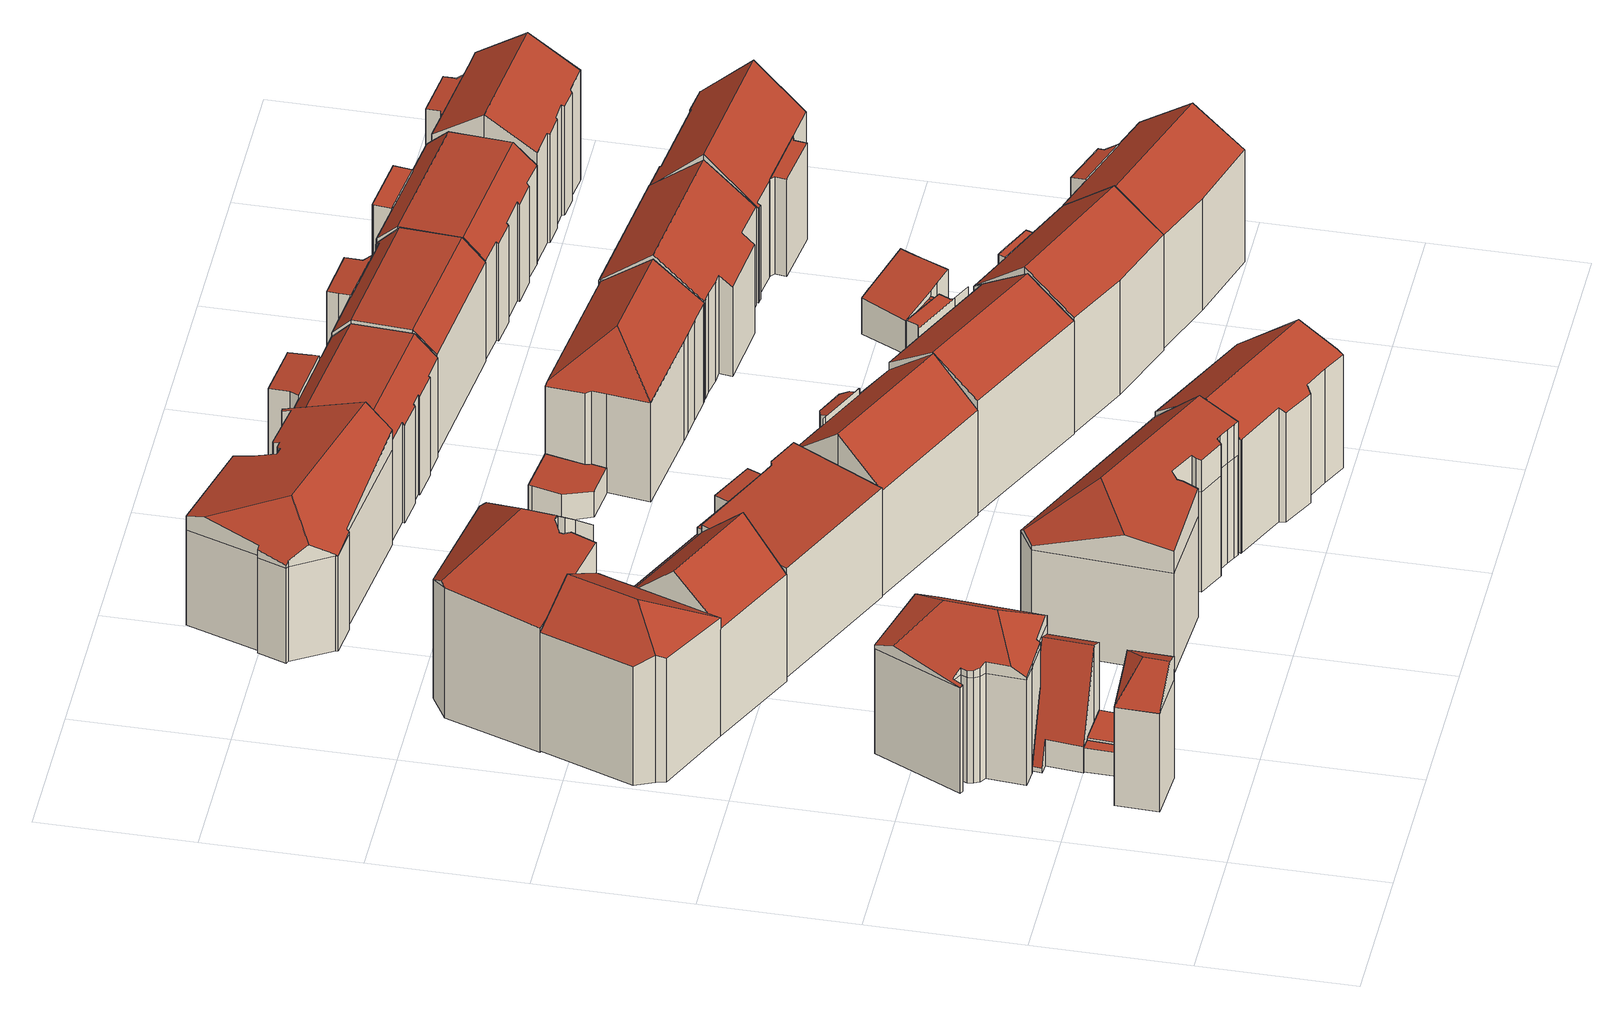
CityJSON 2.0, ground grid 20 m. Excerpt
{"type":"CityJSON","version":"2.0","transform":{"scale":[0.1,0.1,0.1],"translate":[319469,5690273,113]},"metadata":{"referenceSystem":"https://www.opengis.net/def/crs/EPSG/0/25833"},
"CityObjects":{
"building1":{"type":"Building","attributes":{"Gemeindeschluessel":14713000,"Geometrietyp2DReferenz":"3000","function":"31001_9998","roofType":"9999"},"children":["building1-1","building1-2","building1-3"]},
"building1-1":{"type":"BuildingPart","attributes":{"Dachtyp_tdc":"tdcPolyFlatRoof","Dachneigung":0,"QualitaetDacherkennung":0,"Geometrietyp2DReferenz":"3000","roofType":"1000","measuredHeight":3.93},"parents":["building1"],"geometry":[{"type":"MultiSurface","lod":"2","boundaries":[[[0,1,2,3,4,5,6]],[[6,5,7,8]],[[5,4,9,7]],[[4,3,10,9]],[[11,12,2,1]],[[1,0,13,14,11]],[[0,6,8,13]],[[8,7,9,10,15,14,13]],[[15,10,3,2,12]],[[11,14,15,12]]],"semantics":{"surfaces":[{"type":"RoofSurface"},{"type":"WallSurface"},{"type":"GroundSurface"},{"type":"ClosureSurface"}],"values":[0,1,1,1,1,1,1,2,3,3]}}]},
"building1-2":{"type":"BuildingPart","attributes":{"Dachtyp_tdc":"tdcHipAndGableRoof","Dachneigung":44.4,"QualitaetDacherkennung":46,"Geometrietyp2DReferenz":"3000","roofType":"5000","measuredHeight":19.27},"parents":["building1"],"geometry":[{"type":"MultiSurface","lod":"2","boundaries":[[[16,17,18]],[[19,20,15,10,21,22]],[[16,18,23,20,19]],[[24,25,21,10,3]],[[25,26,22,21]],[[26,16,19,22]],[[27,17,16,28]],[[29,30,28,16]],[[31,27,28,30,32]],[[24,31,32,25]],[[25,32,30,29,26]],[[33,27,31,24]],[[26,29,16]],[[18,17,27,33]],[[12,23,18,33,2]],[[12,15,20,23]],[[3,2,33,24]],[[10,15,12,2,3]]],"semantics":{"surfaces":[{"type":"WallSurface"},{"type":"GroundSurface"},{"type":"RoofSurface"},{"type":"ClosureSurface"}],"values":[0,1,0,0,0,0,2,2,2,0,0,0,0,0,0,3,0,3]}}]},
"building1-3":{"type":"BuildingPart","attributes":{"Dachtyp_tdc":"tdcPolyFlatRoof","Dachneigung":0,"QualitaetDacherkennung":0,"Geometrietyp2DReferenz":"3000","roofType":"9999","measuredHeight":3.6},"parents":["building1"],"geometry":[{"type":"MultiSurface","lod":"2","boundaries":[[[12,11,34,23]],[[23,34,35,20]],[[34,11,14,35]],[[20,35,14,15]],[[14,11,12,15]],[[20,15,12,23]]],"semantics":{"surfaces":[{"type":"RoofSurface"},{"type":"WallSurface"},{"type":"GroundSurface"},{"type":"ClosureSurface"}],"values":[0,1,1,2,3,3]}}]},
"building2":{"type":"Building","attributes":{"Dachtyp_tdc":"tdcGableRoof","Gemeindeschluessel":14713000,"Dachneigung":67.61,"QualitaetDacherkennung":13,"Geometrietyp2DReferenz":"3000","function":"31001_9998","roofType":"3100","measuredHeight":15.51},"geometry":[{"type":"MultiSurface","lod":"2","boundaries":[[[36,37,38,39]],[[37,40,41,38]],[[40,42,43,41]],[[42,44,45,43]],[[44,46,47,45]],[[46,48,49,47]],[[48,50,51,49]],[[50,52,53,51]],[[52,54,55,53]],[[54,36,39,55]],[[50,48,46,44]],[[44,42,40,37,36,54,52,50]],[[39,38,41,43,45,47,49,51,53,55]]],"semantics":{"surfaces":[{"type":"WallSurface"},{"type":"RoofSurface"},{"type":"GroundSurface"}],"values":[0,0,0,0,0,0,0,0,0,0,1,1,2]}}]},
"building3":{"type":"Building","attributes":{"Dachtyp_tdc":"tdcFreeFormRoof","Gemeindeschluessel":14713000,"Dachneigung":25.85,"QualitaetDacherkennung":30,"Geometrietyp2DReferenz":"3000","function":"31001_9998","roofType":"5000","measuredHeight":20.63},"geometry":[{"type":"MultiSurface","lod":"2","boundaries":[[[56,57,58,59]],[[60,61,62,63]],[[64,65,66,67,68,69,70,71,72,73,74,75,76,77,78,79]],[[80,56,65,64]],[[56,59,66,65]],[[59,81,67,66]],[[81,82,68,67]],[[82,83,69,68]],[[83,84,70,69]],[[84,85,71,70]],[[85,86,72,71]],[[86,87,73,72]],[[87,88,74,73]],[[88,89,75,74]],[[89,60,76,75]],[[60,63,77,76]],[[63,90,78,77]],[[90,91,79,78]],[[91,80,64,79]],[[58,57,92,93,94,95,96]],[[97,62,61,98]],[[99,100,101,97,98,93,92]],[[102,94,93,98,61,60,103,104,105,106,107,108]],[[83,102,108,84]],[[84,108,107,85]],[[85,107,106,86]],[[86,106,105,87]],[[87,105,104,88]],[[88,104,103,89]],[[89,103,60]],[[82,95,94,102,83]],[[63,62,97,101,90]],[[90,101,100,91]],[[91,100,99,80]],[[80,99,92,57,56]],[[81,96,95,82]],[[59,58,96,81]]],"semantics":{"surfaces":[{"type":"WallSurface"},{"type":"GroundSurface"},{"type":"RoofSurface"}],"values":[0,0,1,0,0,0,0,0,0,0,0,0,0,0,0,0,0,0,0,2,2,2,2,0,0,0,0,0,0,0,0,0,0,0,0,0,0]}}]},
"building4":{"type":"Building","attributes":{"Gemeindeschluessel":14713000,"Geometrietyp2DReferenz":"3000","function":"31001_9998","roofType":"9999"},"children":["building4-1","building4-2","building4-3"]},
"building4-1":{"type":"BuildingPart","attributes":{"Dachtyp_tdc":"tdcGableRoof","Dachneigung":44.58,"QualitaetDacherkennung":68,"Geometrietyp2DReferenz":"3000","roofType":"3100","measuredHeight":22.41},"parents":["building4"],"geometry":[{"type":"MultiSurface","lod":"2","boundaries":[[[109,110,111,112,113]],[[110,114,115,111]],[[110,109,116]],[[109,117,118,119,116]],[[114,110,116,119,120]],[[121,122,112,111,115]],[[109,113,123,122,121,117]],[[113,112,122,123]],[[121,115,114,117]],[[119,118,120]],[[120,118,117,114]]],"semantics":{"surfaces":[{"type":"WallSurface"},{"type":"RoofSurface"},{"type":"GroundSurface"},{"type":"ClosureSurface"}],"values":[0,0,0,1,1,2,0,3,3,0,3]}}]},
"building4-2":{"type":"BuildingPart","attributes":{"Dachtyp_tdc":"tdcPolyFlatRoof","Dachneigung":0,"QualitaetDacherkennung":21,"Geometrietyp2DReferenz":"3000","roofType":"1000","measuredHeight":16.01},"parents":["building4"],"geometry":[{"type":"MultiSurface","lod":"2","boundaries":[[[123,124,125,122]],[[124,126,127,125]],[[126,128,129,127]],[[128,113,112,129]],[[113,128,126,124,123]],[[122,125,127,129,112]],[[122,112,113,123]]],"semantics":{"surfaces":[{"type":"WallSurface"},{"type":"RoofSurface"},{"type":"GroundSurface"},{"type":"ClosureSurface"}],"values":[0,0,0,0,1,2,3]}}]},
"building4-3":{"type":"BuildingPart","attributes":{"Dachtyp_tdc":"tdcFreeFormRoof","Dachneigung":33.2,"QualitaetDacherkennung":33,"Geometrietyp2DReferenz":"3000","roofType":"5000","measuredHeight":22.38},"parents":["building4"],"geometry":[{"type":"MultiSurface","lod":"2","boundaries":[[[130,131,132,133]],[[131,134,135,132]],[[134,136,137,135]],[[136,138,139,137]],[[138,140,117,121,139]],[[141,142,143,115,114]],[[142,144,145,143]],[[144,146,147,145]],[[146,148,149,147]],[[148,130,133,149]],[[144,142,141,150]],[[141,120,118,140,138,136,134,131,130,150]],[[130,148,146,144,150]],[[133,132,135,137,139,121,115,143,145,147,149]],[[141,114,120]],[[118,117,140]],[[114,115,121,117]],[[114,117,118,120]]],"semantics":{"surfaces":[{"type":"WallSurface"},{"type":"RoofSurface"},{"type":"GroundSurface"},{"type":"ClosureSurface"}],"values":[0,0,0,0,0,0,0,0,0,0,1,1,1,2,0,0,3,3]}}]},
"building5":{"type":"Building","attributes":{"Dachtyp_tdc":"tdcFreeFormRoof","Gemeindeschluessel":14713000,"Dachneigung":17.07,"QualitaetDacherkennung":24,"Geometrietyp2DReferenz":"3000","function":"31001_9998","roofType":"5000","measuredHeight":23.44},"geometry":[{"type":"MultiSurface","lod":"2","boundaries":[[[151,152,153,154]],[[152,155,156,153]],[[155,157,158,156]],[[157,159,160,158]],[[159,161,162,160]],[[161,163,164,162]],[[163,165,166,164]],[[165,167,168,166]],[[167,169,170,168]],[[169,171,172,170]],[[171,173,174,172]],[[173,175,176,174]],[[175,177,178,176]],[[177,179,180,178]],[[179,181,182,180]],[[181,183,184,182]],[[183,185,186,184]],[[185,151,154,186]],[[187,188,151,185,189]],[[179,177,175,173,171,169,190,187,189,183,181]],[[163,161,159,157,155,152,188,187,190,167,165]],[[152,151,188]],[[169,167,190]],[[185,183,189]],[[154,153,156,158,160,162,164,166,168,170,172,174,176,178,180,182,184,186]]],"semantics":{"surfaces":[{"type":"WallSurface"},{"type":"RoofSurface"},{"type":"GroundSurface"}],"values":[0,0,0,0,0,0,0,0,0,0,0,0,0,0,0,0,0,0,1,1,1,0,0,0,2]}}]},
"building6":{"type":"Building","attributes":{"Gemeindeschluessel":14713000,"Geometrietyp2DReferenz":"3000","function":"31001_9998","roofType":"9999"},"children":["building6-1","building6-2","building6-3"]},
"building6-1":{"type":"BuildingPart","attributes":{"Dachtyp_tdc":"tdcPolyFlatRoof","Dachneigung":2.99,"QualitaetDacherkennung":54,"Geometrietyp2DReferenz":"3000","roofType":"2100","measuredHeight":17.14},"parents":["building6"],"geometry":[{"type":"MultiSurface","lod":"2","boundaries":[[[191,192,193,194,195]],[[192,196,197,193]],[[196,198,199,197]],[[198,200,201,199]],[[200,202,203,201]],[[202,204,205,206,203]],[[204,202,200,198,196,192,191]],[[194,193,197,199,201,203,206]],[[195,205,204,191]],[[195,194,206,205]]],"semantics":{"surfaces":[{"type":"WallSurface"},{"type":"RoofSurface"},{"type":"GroundSurface"},{"type":"ClosureSurface"}],"values":[0,0,0,0,0,0,1,2,0,3]}}]},
"building6-2":{"type":"BuildingPart","attributes":{"Dachtyp_tdc":"tdcPolyFlatRoof","Dachneigung":4.43,"QualitaetDacherkennung":65,"Geometrietyp2DReferenz":"3000","roofType":"2100","measuredHeight":16.35},"parents":["building6"],"geometry":[{"type":"MultiSurface","lod":"2","boundaries":[[[207,208,209,210]],[[211,212,213,214]],[[212,207,210,213]],[[212,211,208,207]],[[210,209,214,213]],[[214,209,208,211]]],"semantics":{"surfaces":[{"type":"WallSurface"},{"type":"RoofSurface"},{"type":"GroundSurface"},{"type":"ClosureSurface"}],"values":[0,0,0,1,2,3]}}]},
"building6-3":{"type":"BuildingPart","attributes":{"Dachtyp_tdc":"tdcPolyFlatRoof","Dachneigung":0,"QualitaetDacherkennung":35,"Geometrietyp2DReferenz":"3000","roofType":"1000","measuredHeight":16.37},"parents":["building6"],"geometry":[{"type":"MultiSurface","lod":"2","boundaries":[[[215,195,194,209,208]],[[205,216,217,206]],[[216,218,211,214,217]],[[218,216,205,195,215]],[[209,194,206,217,214]],[[206,194,195,205]],[[208,211,218,215]],[[208,209,214,211]]],"semantics":{"surfaces":[{"type":"WallSurface"},{"type":"RoofSurface"},{"type":"GroundSurface"},{"type":"ClosureSurface"}],"values":[0,0,0,1,2,3,0,3]}}]},
"building7":{"type":"Building","attributes":{"Dachtyp_tdc":"tdcFreeFormRoof","Gemeindeschluessel":14713000,"Dachneigung":44.1,"QualitaetDacherkennung":29,"Geometrietyp2DReferenz":"3000","function":"31001_9998","roofType":"5000","measuredHeight":21.35},"geometry":[{"type":"MultiSurface","lod":"2","boundaries":[[[219,220,221,222]],[[223,224,220,219]],[[222,221,225,226]],[[226,225,227,228]],[[228,227,229,230]],[[230,229,231,232]],[[232,231,233,234]],[[234,233,235,236]],[[236,235,237,238]],[[238,237,239,240]],[[241,242,243,244]],[[240,239,242,241]],[[244,243,245,246]],[[246,245,247,248]],[[249,250,251,252]],[[253,254,255,256,257,258,259,260,261,262,263,264,265,266,267,268,269,270]],[[241,244,267,266]],[[244,246,268,267]],[[246,248,269,268]],[[248,271,270,269]],[[271,249,253,270]],[[251,250,272,273]],[[247,245,243,242,239,237,235,233,231,229,227,225,221,220,224,273,272,274]],[[223,252,251,273,224]],[[248,247,274,271]],[[271,274,272,250,249]],[[249,252,254,253]],[[252,223,255,254]],[[223,219,256,255]],[[219,222,257,256]],[[222,226,258,257]],[[226,228,259,258]],[[228,230,260,259]],[[230,232,261,260]],[[232,234,262,261]],[[234,236,263,262]],[[236,238,264,263]],[[238,240,265,264]],[[240,241,266,265]]],"semantics":{"surfaces":[{"type":"WallSurface"},{"type":"GroundSurface"},{"type":"RoofSurface"}],"values":[0,0,0,0,0,0,0,0,0,0,0,0,0,0,0,1,0,0,0,0,0,2,2,2,0,0,0,0,0,0,0,0,0,0,0,0,0,0,0]}}]},
"building8":{"type":"Building","attributes":{"Dachtyp_tdc":"tdcFreeFormRoof","Gemeindeschluessel":14713000,"Dachneigung":20.04,"QualitaetDacherkennung":15,"Geometrietyp2DReferenz":"3000","function":"31001_9998","roofType":"5000","measuredHeight":20.74},"geometry":[{"type":"MultiSurface","lod":"2","boundaries":[[[275,276,277,278]],[[276,279,280,277]],[[279,281,282,280]],[[281,283,284,282]],[[283,285,286,284]],[[285,287,288,286]],[[287,289,290,288]],[[289,291,292,290]],[[291,293,294,292]],[[293,295,296,294]],[[295,297,298,296]],[[297,299,300,298]],[[299,301,302,300]],[[301,303,304,302]],[[303,305,306,304]],[[305,307,308,306]],[[307,309,310,308]],[[309,311,312,310]],[[311,313,314,312]],[[313,315,316,314]],[[315,317,318,316]],[[317,319,320,318]],[[319,275,278,320]],[[321,322,323,324,325,326,327]],[[328,305,329,330,331,332,322,321]],[[333,334,335,336,337,338,339,340,341,342,343,344,323,322,332,345,346]],[[295,346,345,297]],[[293,333,346,295]],[[297,345,332,331,299]],[[317,344,343,319]],[[315,324,323,344,317]],[[319,343,342,275]],[[275,342,341,276]],[[276,341,340,279]],[[279,340,339,281]],[[281,339,338,283]],[[283,338,337,285]],[[285,337,336,287]],[[287,336,335,289]],[[289,335,334,291]],[[291,334,333,293]],[[299,331,330,301]],[[301,330,329,303]],[[305,328,307]],[[307,328,321,327,309]],[[303,329,305]],[[309,327,326,311]],[[311,326,325,313]],[[313,325,324,315]],[[278,277,280,282,284,286,288,290,292,294,296,298,300,302,304,306,308,310,312,314,316,318,320]]],"semantics":{"surfaces":[{"type":"WallSurface"},{"type":"RoofSurface"},{"type":"GroundSurface"}],"values":[0,0,0,0,0,0,0,0,0,0,0,0,0,0,0,0,0,0,0,0,0,0,0,1,1,1,0,0,0,0,0,0,0,0,0,0,0,0,0,0,0,0,0,0,0,0,0,0,0,2]}}]},
"building9":{"type":"Building","attributes":{"Gemeindeschluessel":14713000,"Geometrietyp2DReferenz":"3000","function":"31001_9998","roofType":"9999"},"children":["building9-1","building9-2"]},
"building9-1":{"type":"BuildingPart","attributes":{"Dachtyp_tdc":"tdcPolyFlatRoof","Dachneigung":22.73,"QualitaetDacherkennung":69,"Geometrietyp2DReferenz":"3000","roofType":"2100","measuredHeight":16.82},"parents":["building9"],"geometry":[{"type":"MultiSurface","lod":"2","boundaries":[[[347,348,349,350,351]],[[348,352,353,349]],[[352,354,355,353]],[[354,356,357,355]],[[356,358,359,357]],[[358,360,361,359]],[[360,362,363,361]],[[362,364,365,366,363]],[[364,362,360,358,356,354,352,348,347]],[[349,353,355,357,359,361,363,366,350]],[[351,365,364,347]],[[351,350,366,365]]],"semantics":{"surfaces":[{"type":"WallSurface"},{"type":"RoofSurface"},{"type":"GroundSurface"},{"type":"ClosureSurface"}],"values":[0,0,0,0,0,0,0,0,1,2,0,3]}}]},
"building9-2":{"type":"BuildingPart","attributes":{"Dachtyp_tdc":"tdcFreeFormRoof","Dachneigung":40.1,"QualitaetDacherkennung":52,"Geometrietyp2DReferenz":"3000","roofType":"5000","measuredHeight":21.42},"parents":["building9"],"geometry":[{"type":"MultiSurface","lod":"2","boundaries":[[[367,368,369,370]],[[368,351,350,369]],[[365,371,363,366]],[[371,372,373,363]],[[372,374,375,373]],[[374,376,377,375]],[[376,378,379,377]],[[378,367,370,379]],[[374,372,371,365,351,368,367]],[[367,378,376,374]],[[370,369,350,366,363,373,375,377,379]],[[366,350,351,365]]],"semantics":{"surfaces":[{"type":"WallSurface"},{"type":"RoofSurface"},{"type":"GroundSurface"},{"type":"ClosureSurface"}],"values":[0,0,0,0,0,0,0,0,1,1,2,3]}}]},
"building10":{"type":"Building","attributes":{"Dachtyp_tdc":"tdcGableRoof","Gemeindeschluessel":14713000,"Dachneigung":37.3,"QualitaetDacherkennung":71,"Geometrietyp2DReferenz":"3000","function":"31001_9998","roofType":"3100","measuredHeight":21.02},"geometry":[{"type":"MultiSurface","lod":"2","boundaries":[[[380,381,382,383]],[[381,384,385,382]],[[384,386,387,385]],[[386,388,389,387]],[[388,390,391,389]],[[390,392,393,391]],[[392,394,395,393]],[[394,396,397,395]],[[396,398,399,397]],[[398,400,401,399]],[[400,402,403,401]],[[402,404,405,403]],[[404,406,407,405]],[[406,380,383,407]],[[402,400,398,396]],[[396,394,392,390,388,386,384,381,380,406,404,402]],[[383,382,385,387,389,391,393,395,397,399,401,403,405,407]]],"semantics":{"surfaces":[{"type":"WallSurface"},{"type":"RoofSurface"},{"type":"GroundSurface"}],"values":[0,0,0,0,0,0,0,0,0,0,0,0,0,0,1,1,2]}}]},
"building11":{"type":"Building","attributes":{"Dachtyp_tdc":"tdcPolyFlatRoof","Gemeindeschluessel":14713000,"Dachneigung":5.19,"QualitaetDacherkennung":73,"Geometrietyp2DReferenz":"3000","function":"31001_9998","roofType":"2100","measuredHeight":4.51},"geometry":[{"type":"MultiSurface","lod":"2","boundaries":[[[408,409,410,411]],[[409,412,413,410]],[[412,414,415,413]],[[414,416,417,415]],[[416,418,419,417]],[[418,420,421,419]],[[420,422,423,421]],[[422,408,411,423]],[[422,420,418,416,414,412,409,408]],[[411,410,413,415,417,419,421,423]]],"semantics":{"surfaces":[{"type":"WallSurface"},{"type":"RoofSurface"},{"type":"GroundSurface"}],"values":[0,0,0,0,0,0,0,0,1,2]}}]},
"building12":{"type":"Building","attributes":{"Gemeindeschluessel":14713000,"Geometrietyp2DReferenz":"3000","function":"31001_9998","roofType":"9999"},"children":["building12-1","building12-2"]},
"building12-1":{"type":"BuildingPart","attributes":{"Dachtyp_tdc":"tdcGableRoof","Dachneigung":32.67,"QualitaetDacherkennung":55,"Geometrietyp2DReferenz":"3000","roofType":"3100","measuredHeight":21.27},"parents":["building12"],"geometry":[{"type":"MultiSurface","lod":"2","boundaries":[[[424,425,426,427]],[[425,428,429,426]],[[428,430,431,429]],[[430,432,433,431]],[[432,434,435,433]],[[434,436,437,435]],[[436,438,439,437]],[[438,440,441,439]],[[440,442,443,441]],[[442,444,445,443]],[[440,438,436,434]],[[434,432,430,428,425,424,444,442,440]],[[427,426,429,431,433,435,437,439,441,443,445]],[[424,427,445,444]]],"semantics":{"surfaces":[{"type":"WallSurface"},{"type":"RoofSurface"},{"type":"GroundSurface"},{"type":"ClosureSurface"}],"values":[0,0,0,0,0,0,0,0,0,0,1,1,2,3]}}]},
"building12-2":{"type":"BuildingPart","attributes":{"Dachtyp_tdc":"tdcPolyFlatRoof","Dachneigung":0,"QualitaetDacherkennung":55,"Geometrietyp2DReferenz":"3000","roofType":"1000","measuredHeight":18.12},"parents":["building12"],"geometry":[{"type":"MultiSurface","lod":"2","boundaries":[[[446,447,448,449]],[[447,450,451,448]],[[450,452,453,451]],[[452,454,427,453]],[[454,424,427]],[[455,456,457,445,444]],[[456,458,459,457]],[[458,446,449,459]],[[458,456,455,454,452,450,447,446]],[[449,448,451,453,427,445,457,459]],[[444,424,454,455]],[[444,445,427,424]]],"semantics":{"surfaces":[{"type":"WallSurface"},{"type":"RoofSurface"},{"type":"GroundSurface"},{"type":"ClosureSurface"}],"values":[0,0,0,0,0,0,0,0,1,2,0,3]}}]},
"building13":{"type":"Building","attributes":{"Gemeindeschluessel":14713000,"Geometrietyp2DReferenz":"3000","function":"31001_9998","roofType":"9999"},"children":["building13-1","building13-2"]},
"building13-1":{"type":"BuildingPart","attributes":{"Dachtyp_tdc":"tdcPolyFlatRoof","Dachneigung":5.55,"QualitaetDacherkennung":81,"Geometrietyp2DReferenz":"3000","roofType":"2100","measuredHeight":15.47},"parents":["building13"],"geometry":[{"type":"MultiSurface","lod":"2","boundaries":[[[460,461,462,463,464]],[[461,465,466,462]],[[465,467,468,466]],[[467,469,470,471,468]],[[467,465,461,460,472,469]],[[471,473,463,462,466,468]],[[474,470,469,472]],[[474,473,471,470]],[[464,474,472,460]],[[464,463,473,474]]],"semantics":{"surfaces":[{"type":"WallSurface"},{"type":"RoofSurface"},{"type":"GroundSurface"},{"type":"ClosureSurface"}],"values":[0,0,0,0,1,2,0,3,0,3]}}]},
"building13-2":{"type":"BuildingPart","attributes":{"Dachtyp_tdc":"tdcCutGableRoof","Dachneigung":2.68,"QualitaetDacherkennung":74,"Geometrietyp2DReferenz":"3000","roofType":"9999","measuredHeight":17.87},"parents":["building13"],"geometry":[{"type":"MultiSurface","lod":"2","boundaries":[[[475,476,463,477]],[[476,464,463]],[[470,478,479,471]],[[478,480,481,479]],[[480,482,483,481]],[[482,484,485,483]],[[484,486,487,485]],[[486,488,489,487]],[[488,490,491,489]],[[490,492,493,491]],[[492,494,495,493]],[[494,496,497,495]],[[496,498,499,497]],[[498,500,501,499]],[[500,502,503,501]],[[502,504,505,503]],[[504,506,507,505]],[[506,508,509,507]],[[508,510,511,509]],[[510,475,477,511]],[[482,480,478,470,474,464,476,475,510]],[[508,506,504,502,500,498,496,494,492,490,488,486,484]],[[510,508,484,482]],[[477,463,473,471,479,481,483,485,487,489,491,493,495,497,499,501,503,505,507,509,511]],[[474,473,463,464]],[[470,471,473,474]]],"semantics":{"surfaces":[{"type":"WallSurface"},{"type":"RoofSurface"},{"type":"GroundSurface"},{"type":"ClosureSurface"}],"values":[0,0,0,0,0,0,0,0,0,0,0,0,0,0,0,0,0,0,0,0,1,1,1,2,3,3]}}]},
"building14":{"type":"Building","attributes":{"Dachtyp_tdc":"tdcHipAndGableRoof","Gemeindeschluessel":14713000,"Dachneigung":37.89,"QualitaetDacherkennung":63,"Geometrietyp2DReferenz":"3000","function":"31001_9998","roofType":"5000","measuredHeight":19.97},"geometry":[{"type":"MultiSurface","lod":"2","boundaries":[[[512,513,514,515]],[[516,517,518,519,520,521,522]],[[521,523,524,525,526,513,512,522]],[[512,527,516,522]],[[514,528,529,530,531,532,533,534,535,536,537,538,515]],[[513,526,528,514]],[[526,525,529,528]],[[525,524,530,529]],[[524,523,531,530]],[[523,521,532,531]],[[521,520,533,532]],[[520,519,534,533]],[[519,518,535,534]],[[518,517,536,535]],[[517,516,537,536]],[[516,527,538,537]],[[527,512,515,538]]],"semantics":{"surfaces":[{"type":"WallSurface"},{"type":"RoofSurface"},{"type":"GroundSurface"}],"values":[0,1,1,1,2,0,0,0,0,0,0,0,0,0,0,0,0]}}]},
"building15":{"type":"Building","attributes":{"Gemeindeschluessel":14713000,"Geometrietyp2DReferenz":"3000","function":"31001_9998","roofType":"9999"},"children":["building15-1","building15-2"]},
"building15-1":{"type":"BuildingPart","attributes":{"Dachtyp_tdc":"tdcPolyFlatRoof","Dachneigung":0,"QualitaetDacherkennung":46,"Geometrietyp2DReferenz":"3000","roofType":"1000","measuredHeight":15.91},"parents":["building15"],"geometry":[{"type":"MultiSurface","lod":"2","boundaries":[[[539,540,541,542]],[[540,543,544,541]],[[543,545,546,544]],[[545,547,548,546]],[[539,542,549,550]],[[550,547,545,543,540,539]],[[542,541,544,546,548,549]],[[550,549,548,547]]],"semantics":{"surfaces":[{"type":"WallSurface"},{"type":"RoofSurface"},{"type":"GroundSurface"},{"type":"ClosureSurface"}],"values":[0,0,0,0,0,1,2,3]}}]},
"building15-2":{"type":"BuildingPart","attributes":{"Dachtyp_tdc":"tdcGableRoof","Dachneigung":39.96,"QualitaetDacherkennung":63,"Geometrietyp2DReferenz":"3000","roofType":"3100","measuredHeight":21.92},"parents":["building15"],"geometry":[{"type":"MultiSurface","lod":"2","boundaries":[[[551,552,553,554]],[[552,432,555,553]],[[432,556,557,555]],[[556,550,549,557]],[[547,558,559,548]],[[558,560,561,559]],[[560,562,563,561]],[[562,564,565,563]],[[564,551,554,565]],[[560,558,547,550,556,432,552]],[[552,551,564,562,560]],[[554,553,555,557,549,548,559,561,563,565]],[[548,549,550,547]]],"semantics":{"surfaces":[{"type":"WallSurface"},{"type":"RoofSurface"},{"type":"GroundSurface"},{"type":"ClosureSurface"}],"values":[0,0,0,0,0,0,0,0,0,1,1,2,3]}}]},
"building16":{"type":"Building","attributes":{"Gemeindeschluessel":14713000,"Geometrietyp2DReferenz":"3000","function":"31001_9998","roofType":"9999"},"children":["building16-1","building16-2"]},
"building16-1":{"type":"BuildingPart","attributes":{"Dachtyp_tdc":"tdcCutGableRoof","Dachneigung":2.6,"QualitaetDacherkennung":82,"Geometrietyp2DReferenz":"3000","roofType":"9999","measuredHeight":17.94},"parents":["building16"],"geometry":[{"type":"MultiSurface","lod":"2","boundaries":[[[566,567,568,569]],[[567,570,571,568]],[[572,573,574,575]],[[573,576,577,574]],[[576,578,579,577]],[[578,580,581,579]],[[580,582,583,581]],[[582,584,585,583]],[[584,586,587,585]],[[586,588,589,587]],[[588,590,591,589]],[[590,592,593,591]],[[592,594,595,593]],[[594,566,569,595]],[[584,582,580,578,576,573,572,570,567,566,594]],[[592,590,588,586]],[[594,592,586,584]],[[569,568,571,575,574,577,579,581,583,585,587,589,591,593,595]],[[575,571,570,572]]],"semantics":{"surfaces":[{"type":"WallSurface"},{"type":"RoofSurface"},{"type":"GroundSurface"},{"type":"ClosureSurface"}],"values":[0,0,0,0,0,0,0,0,0,0,0,0,0,0,1,1,1,2,3]}}]},
"building16-2":{"type":"BuildingPart","attributes":{"Dachtyp_tdc":"tdcPolyFlatRoof","Dachneigung":4.19,"QualitaetDacherkennung":81,"Geometrietyp2DReferenz":"3000","roofType":"2100","measuredHeight":15.41},"parents":["building16"],"geometry":[{"type":"MultiSurface","lod":"2","boundaries":[[[596,597,568,571,570]],[[597,598,599,568]],[[598,600,601,599]],[[600,602,603,601]],[[602,604,605,603]],[[604,606,572,575,605]],[[606,604,602,600,598,597,596]],[[571,568,599,601,603,605,575]],[[596,570,572,606]],[[570,571,575,572]]],"semantics":{"surfaces":[{"type":"WallSurface"},{"type":"RoofSurface"},{"type":"GroundSurface"},{"type":"ClosureSurface"}],"values":[0,0,0,0,0,0,1,2,0,3]}}]},
"building17":{"type":"Building","attributes":{"Gemeindeschluessel":14713000,"Geometrietyp2DReferenz":"3000","function":"31001_9998","roofType":"9999"},"children":["building17-1","building17-2"]},
"building17-1":{"type":"BuildingPart","attributes":{"Dachtyp_tdc":"tdcPolyFlatRoof","Dachneigung":0,"QualitaetDacherkennung":46,"Geometrietyp2DReferenz":"3000","roofType":"1000","measuredHeight":4.34},"parents":["building17"],"geometry":[{"type":"MultiSurface","lod":"2","boundaries":[[[607,608,609,610]],[[608,611,612,609]],[[611,613,614,612]],[[613,615,616,614]],[[615,617,618,616]],[[617,619,620,618]],[[619,621,541,620]],[[621,622,542,541]],[[623,607,610,624]],[[623,622,621,619,617,615,613,611,608,607]],[[610,609,612,614,616,618,620,541,542,624]],[[624,542,622,623]]],"semantics":{"surfaces":[{"type":"WallSurface"},{"type":"RoofSurface"},{"type":"GroundSurface"},{"type":"ClosureSurface"}],"values":[0,0,0,0,0,0,0,0,0,1,2,3]}}]},
"building17-2":{"type":"BuildingPart","attributes":{"Dachtyp_tdc":"tdcPolyFlatRoof","Dachneigung":4.54,"QualitaetDacherkennung":68,"Geometrietyp2DReferenz":"3000","roofType":"2100","measuredHeight":4.86},"parents":["building17"],"geometry":[{"type":"MultiSurface","lod":"2","boundaries":[[[625,626,627,555]],[[626,628,629,627]],[[628,630,631,629]],[[630,632,633,631]],[[632,623,624,633]],[[634,557,542,622]],[[634,625,555,557]],[[634,622,623,632,630,628,626,625]],[[555,627,629,631,633,624,542,557]],[[622,542,624,623]]],"semantics":{"surfaces":[{"type":"WallSurface"},{"type":"RoofSurface"},{"type":"GroundSurface"},{"type":"ClosureSurface"}],"values":[0,0,0,0,0,0,0,1,2,3]}}]},
"building18":{"type":"Building","attributes":{"Dachtyp_tdc":"tdcFreeFormRoof","Gemeindeschluessel":14713000,"Dachneigung":40.48,"QualitaetDacherkennung":79,"Geometrietyp2DReferenz":"3000","function":"31001_9998","roofType":"5000","measuredHeight":20.27},"geometry":[{"type":"MultiSurface","lod":"2","boundaries":[[[635,636,637,638]],[[636,639,640,637]],[[639,641,642,640]],[[641,643,644,642]],[[643,645,646,644]],[[645,647,648,646]],[[647,649,650,648]],[[649,651,652,650]],[[651,653,654,652]],[[653,655,656,654]],[[655,657,658,656]],[[657,659,660,658]],[[659,635,638,660]],[[661,653,651,649,647,662]],[[636,635,659,657,655,661,662,645,643,641,639]],[[647,645,662]],[[655,653,661]],[[638,637,640,642,644,646,648,650,652,654,656,658,660]]],"semantics":{"surfaces":[{"type":"WallSurface"},{"type":"RoofSurface"},{"type":"GroundSurface"}],"values":[0,0,0,0,0,0,0,0,0,0,0,0,0,1,1,0,0,2]}}]},
"building19":{"type":"Building","attributes":{"Dachtyp_tdc":"tdcPolyFlatRoof","Gemeindeschluessel":14713000,"Dachneigung":3.46,"QualitaetDacherkennung":76,"Geometrietyp2DReferenz":"3000","function":"31001_9998","roofType":"2100","measuredHeight":5.41},"geometry":[{"type":"MultiSurface","lod":"2","boundaries":[[[663,664,665,666]],[[664,667,668,665]],[[667,669,670,668]],[[669,671,672,670]],[[671,673,674,672]],[[673,675,676,674]],[[675,677,678,676]],[[677,679,680,678]],[[679,681,682,680]],[[681,683,684,682]],[[683,663,666,684]],[[683,681,679,677,675,673,671,669,667,664,663]],[[666,665,668,670,672,674,676,678,680,682,684]]],"semantics":{"surfaces":[{"type":"WallSurface"},{"type":"RoofSurface"},{"type":"GroundSurface"}],"values":[0,0,0,0,0,0,0,0,0,0,0,1,2]}}]},
"building20":{"type":"Building","attributes":{"Gemeindeschluessel":14713000,"Geometrietyp2DReferenz":"3000","function":"31001_9998","roofType":"9999"},"children":["building20-1","building20-2"]},
"building20-1":{"type":"BuildingPart","attributes":{"Dachtyp_tdc":"tdcPolyFlatRoof","Dachneigung":11.68,"QualitaetDacherkennung":70,"Geometrietyp2DReferenz":"3000","roofType":"2100","measuredHeight":15.83},"parents":["building20"],"geometry":[{"type":"MultiSurface","lod":"2","boundaries":[[[685,686,687,688]],[[686,689,690,687]],[[689,691,692,690]],[[691,693,694,692]],[[693,695,696,697,694]],[[685,688,698]],[[695,693,691,689,686,685]],[[687,690,692,694,697,688]],[[698,696,695,685]],[[698,688,697,696]]],"semantics":{"surfaces":[{"type":"WallSurface"},{"type":"RoofSurface"},{"type":"GroundSurface"},{"type":"ClosureSurface"}],"values":[0,0,0,0,0,0,1,2,0,3]}}]},
"building20-2":{"type":"BuildingPart","attributes":{"Dachtyp_tdc":"tdcGableRoof","Dachneigung":38.01,"QualitaetDacherkennung":56,"Geometrietyp2DReferenz":"3000","roofType":"3100","measuredHeight":21.25},"parents":["building20"],"geometry":[{"type":"MultiSurface","lod":"2","boundaries":[[[696,699,694,697]],[[699,700,701,694]],[[700,702,703,701]],[[702,704,705,703]],[[704,706,707,705]],[[706,708,709,707]],[[708,710,711,709]],[[710,712,713,711]],[[712,698,688,713]],[[710,708,706,704,702]],[[702,700,699,696,698,712,710]],[[697,694,701,703,705,707,709,711,713,688]],[[696,697,688,698]]],"semantics":{"surfaces":[{"type":"WallSurface"},{"type":"RoofSurface"},{"type":"GroundSurface"},{"type":"ClosureSurface"}],"values":[0,0,0,0,0,0,0,0,0,1,1,2,3]}}]},
"building21":{"type":"Building","attributes":{"Gemeindeschluessel":14713000,"Geometrietyp2DReferenz":"3000","function":"31001_9998","roofType":"9999"},"children":["building21-1","building21-2"]},
"building21-1":{"type":"BuildingPart","attributes":{"Dachtyp_tdc":"tdcPolyFlatRoof","Dachneigung":0,"QualitaetDacherkennung":71,"Geometrietyp2DReferenz":"3000","roofType":"1000","measuredHeight":15.09},"parents":["building21"],"geometry":[{"type":"MultiSurface","lod":"2","boundaries":[[[714,715,716,717,718]],[[715,719,720,716]],[[719,721,722,720]],[[721,723,724,722]],[[723,725,726,727,724]],[[725,723,721,719,715,714]],[[717,716,720,722,724,727]],[[718,726,725,714]],[[718,717,727,726]]],"semantics":{"surfaces":[{"type":"WallSurface"},{"type":"RoofSurface"},{"type":"GroundSurface"},{"type":"ClosureSurface"}],"values":[0,0,0,0,0,1,2,0,3]}}]},
"building21-2":{"type":"BuildingPart","attributes":{"Dachtyp_tdc":"tdcCutGableRoof","Dachneigung":2.33,"QualitaetDacherkennung":79,"Geometrietyp2DReferenz":"3000","roofType":"9999","measuredHeight":17.64},"parents":["building21"],"geometry":[{"type":"MultiSurface","lod":"2","boundaries":[[[728,718,717,729]],[[726,730,724,727]],[[730,731,732,724]],[[731,733,734,732]],[[733,735,736,734]],[[735,737,738,736]],[[737,739,740,738]],[[739,741,742,740]],[[741,743,744,742]],[[743,745,746,744]],[[745,747,748,746]],[[747,749,750,748]],[[749,751,752,750]],[[751,753,754,752]],[[753,755,756,754]],[[755,757,758,756]],[[757,759,760,758]],[[759,761,762,760]],[[761,728,729,762]],[[735,733,731,730,726,718,728,761]],[[759,757,755,753,751,749,747,745,743,741,739,737]],[[761,759,737,735]],[[729,717,727,724,732,734,736,738,740,742,744,746,748,750,752,754,756,758,760,762]],[[726,727,717,718]]],"semantics":{"surfaces":[{"type":"WallSurface"},{"type":"RoofSurface"},{"type":"GroundSurface"},{"type":"ClosureSurface"}],"values":[0,0,0,0,0,0,0,0,0,0,0,0,0,0,0,0,0,0,0,1,1,1,2,3]}}]},
"building22":{"type":"Building","attributes":{"Gemeindeschluessel":14713000,"Geometrietyp2DReferenz":"3000","function":"31001_9998","roofType":"9999"},"children":["building22-1","building22-2"]},
"building22-1":{"type":"BuildingPart","attributes":{"Dachtyp_tdc":"tdcGableRoof","Dachneigung":43.73,"QualitaetDacherkennung":87,"Geometrietyp2DReferenz":"3000","roofType":"3100","measuredHeight":20.76},"parents":["building22"],"geometry":[{"type":"MultiSurface","lod":"2","boundaries":[[[763,764,765,766]],[[764,767,768,765]],[[767,769,770,768]],[[769,771,772,770]],[[771,773,774,772]],[[773,775,776,774]],[[775,777,778,776]],[[777,779,780,778]],[[781,782,783,784]],[[782,785,786,783]],[[785,787,788,786]],[[787,789,790,788]],[[789,791,792,790]],[[791,793,794,792]],[[793,795,796,794]],[[795,797,798,796]],[[797,799,800,798]],[[799,763,766,800]],[[795,793,791,789,787,785,782,781,779,777,775]],[[775,773,771,769,767,764,763,799,797,795]],[[766,765,768,770,772,774,776,778,780,784,783,786,788,790,792,794,796,798,800]],[[781,784,780,779]]],"semantics":{"surfaces":[{"type":"WallSurface"},{"type":"RoofSurface"},{"type":"GroundSurface"},{"type":"ClosureSurface"}],"values":[0,0,0,0,0,0,0,0,0,0,0,0,0,0,0,0,0,0,1,1,2,3]}}]},
"building22-2":{"type":"BuildingPart","attributes":{"Dachtyp_tdc":"tdcPolyFlatRoof","Dachneigung":0,"QualitaetDacherkennung":40,"Geometrietyp2DReferenz":"3000","roofType":"1000","measuredHeight":14.6},"parents":["building22"],"geometry":[{"type":"MultiSurface","lod":"2","boundaries":[[[801,802,803,804]],[[802,805,781,784,803]],[[806,780,779]],[[806,807,808,780]],[[807,809,810,808]],[[809,801,804,810]],[[809,807,806,805,802,801]],[[804,803,784,780,808,810]],[[779,781,805,806]],[[779,780,784,781]]],"semantics":{"surfaces":[{"type":"WallSurface"},{"type":"RoofSurface"},{"type":"GroundSurface"},{"type":"ClosureSurface"}],"values":[0,0,0,0,0,0,1,2,0,3]}}]},
"building23":{"type":"Building","attributes":{"Gemeindeschluessel":14713000,"Geometrietyp2DReferenz":"3000","function":"31001_9998","roofType":"9999"},"children":["building23-1","building23-2"]},
"building23-1":{"type":"BuildingPart","attributes":{"Dachtyp_tdc":"tdcGableRoof","Dachneigung":34.98,"QualitaetDacherkennung":57,"Geometrietyp2DReferenz":"3000","roofType":"3100","measuredHeight":20.64},"parents":["building23"],"geometry":[{"type":"MultiSurface","lod":"2","boundaries":[[[811,812,813,814]],[[812,815,816,813]],[[815,817,818,816]],[[817,819,820,818]],[[819,821,822,820]],[[821,823,824,822]],[[823,825,826,824]],[[825,827,828,826]],[[827,829,830,828]],[[829,831,832,830]],[[831,833,834,832]],[[833,835,834]],[[836,837,838]],[[836,839,840,837]],[[839,841,842,840]],[[841,843,844,842]],[[843,845,846,844]],[[845,811,814,846]],[[841,839,836,833,831,829,827]],[[827,825,823,821,819,817,815,812,811,845,843,841]],[[814,813,816,818,820,822,824,826,828,830,832,834,837,840,842,844,846]],[[838,835,833,836]],[[838,837,834,835]]],"semantics":{"surfaces":[{"type":"WallSurface"},{"type":"RoofSurface"},{"type":"GroundSurface"},{"type":"ClosureSurface"}],"values":[0,0,0,0,0,0,0,0,0,0,0,0,0,0,0,0,0,0,1,1,2,0,3]}}]},
"building23-2":{"type":"BuildingPart","attributes":{"Dachtyp_tdc":"tdcPolyFlatRoof","Dachneigung":4.62,"QualitaetDacherkennung":78,"Geometrietyp2DReferenz":"3000","roofType":"2100","measuredHeight":15.15},"parents":["building23"],"geometry":[{"type":"MultiSurface","lod":"2","boundaries":[[[835,847,848,834]],[[847,849,850,848]],[[849,851,852,850]],[[851,853,854,852]],[[853,838,837,854]],[[838,853,851,849,847,835]],[[834,848,850,852,854,837]],[[834,837,838,835]]],"semantics":{"surfaces":[{"type":"WallSurface"},{"type":"RoofSurface"},{"type":"GroundSurface"},{"type":"ClosureSurface"}],"values":[0,0,0,0,0,1,2,3]}}]}
},
"vertices":[
[190,192,59],[135,196,59],[132,147,59],[132,141,59],[139,140,59],[139,136,59],[185,132,59],[139,136,20],[185,132,20],[139,140,20],[132,141,20],[135,196,56],[132,147,56],[190,192,20],[135,196,20],[132,147,20],
[64,149,168],[118,147,195],[118,147,168],[64,149,20],[118,147,20],[129,90,20],[62,94,20],[118,147,56],[132,141,168],[129,90,168],[62,94,168],[132,147,202],[109,124,213],[62,94,169],[107,91,213],[132,141,202],[129,90,203],[132,147,168],
[119,197,56],[119,197,20],
[109,245,26],[110,257,26],[110,257,19],[109,245,19],[147,255,117],[147,255,19],[148,259,117],[148,259,19],[171,258,174],[171,258,19],[194,256,161],[194,256,19],[190,192,161],[190,192,19],[167,194,174],[167,194,19],[119,197,58],[119,197,19],[123,244,59],[123,244,19],
[148,259,175],[148,259,188],[147,255,185],[147,255,175],[56,333,175],[98,422,192],[110,447,180],[110,447,175],[194,256,16],[148,259,16],[147,255,16],[110,257,16],[86,259,16],[89,309,16],[82,314,16],[78,321,16],[77,329,16],[80,337,16],[66,344,16],[60,331,16],[56,333,16],[110,447,16],[189,411,16],[203,388,16],[194,256,175],[110,257,175],[86,259,175],[89,309,175],[82,314,175],[78,321,175],[77,329,175],[80,337,175],[66,344,175],[60,331,175],[189,411,175],[203,388,175],[190,257,192],[152,307,222],[87,278,192],[86,259,179],[110,257,181],[186,413,203],[157,373,222],[194,256,189],[203,388,189],[189,411,201],[89,309,192],[60,331,177],[66,344,179],[80,337,186],[77,329,185],[78,321,186],[82,314,188],
[284,690,177],[231,577,172],[231,577,11],[284,690,11],[284,690,171],[114,633,172],[114,633,11],[259,635,235],[154,752,177],[150,739,190],[134,694,235],[119,649,189],[154,752,11],[170,744,11],[170,744,171],
[172,747,171],[172,747,11],[176,749,171],[176,749,11],[287,696,171],[287,696,11],
[104,816,235],[168,794,190],[168,794,11],[104,816,11],[167,791,190],[167,791,11],[159,767,190],[159,767,11],[155,755,190],[155,755,11],[154,752,190],[114,633,189],[16,679,197],[16,679,11],[12,691,203],[12,691,11],[1,716,190],[1,716,11],[44,837,190],[44,837,11],[72,725,235],
[298,960,164],[292,906,170],[292,906,9],[298,960,9],[300,905,163],[300,905,9],[296,873,163],[296,873,9],[288,874,170],[288,874,9],[281,820,170],[281,820,9],[215,828,228],[215,828,9],[206,839,237],[206,839,9],[207,848,237],[207,848,9],[194,849,241],[194,849,9],[177,840,237],[177,840,9],[176,835,237],[176,835,9],[179,826,238],[179,826,9],[169,797,236],[169,797,9],[168,794,236],[168,794,9],[44,837,196],[44,837,9],[86,960,205],[86,960,9],[121,981,188],[121,981,9],[205,891,243],[297,952,171],[96,966,207],[200,848,243],
[400,636,188],[412,631,188],[412,631,17],[400,636,17],[400,636,181],[418,633,188],[418,633,17],[459,614,188],[459,614,17],[403,496,181],[403,496,17],[231,577,181],[231,577,17],[284,690,188],[284,690,181],[284,690,17],
[411,660,179],[402,641,180],[402,641,17],[411,660,17],[343,669,180],[353,688,179],[353,688,17],[343,669,17],
[402,641,181],[287,696,181],[287,696,17],[343,669,181],
[562,99,169],[562,99,219],[555,102,219],[555,102,169],[614,209,169],[586,150,232],[544,108,219],[544,108,169],[531,114,219],[531,114,169],[527,116,219],[527,116,169],[525,117,219],[525,117,169],[519,111,217],[519,111,169],[484,127,217],[484,127,169],[484,134,219],[484,134,169],[487,140,220],[487,140,169],[453,157,169],[453,157,220],[442,149,218],[442,149,169],[442,141,216],[442,141,169],[437,122,212],[437,122,169],[337,303,169],[337,303,175],[360,317,179],[371,323,169],[337,303,18],[371,323,18],[614,209,18],[562,99,18],[555,102,18],[544,108,18],[531,114,18],[527,116,18],[525,117,18],[519,111,18],[484,127,18],[484,134,18],[487,140,18],[453,157,18],[442,149,18],[442,141,18],[437,122,18],[326,129,18],[326,129,169],[329,190,215],[409,234,232],[326,129,202],
[320,1238,149],[316,1208,149],[316,1208,6],[320,1238,6],[327,1206,149],[327,1206,6],[328,1209,149],[328,1209,6],[332,1211,149],[332,1211,6],[342,1210,149],[342,1210,6],[343,1217,149],[343,1217,6],[346,1219,149],[346,1219,6],[413,1210,149],[413,1210,6],[414,1222,149],[414,1222,6],[418,1222,149],[418,1222,6],[418,1215,149],[418,1215,6],[400,1086,149],[400,1086,6],[232,1107,149],[232,1107,6],[232,1104,149],[232,1104,6],[190,1109,149],[190,1109,6],[190,1112,149],[190,1112,6],[159,1163,149],[159,1163,6],[155,1165,149],[155,1165,6],[168,1202,149],[168,1202,6],[172,1201,149],[172,1201,6],[204,1295,149],[204,1295,6],[327,1263,149],[327,1263,6],[172,1141,175],[214,1170,213],[196,1271,179],[172,1201,165],[168,1202,161],[155,1165,154],[159,1163,158],[190,1112,151],[232,1104,154],[232,1107,157],[400,1086,180],[405,1119,213],[414,1222,176],[413,1210,180],[346,1219,183],[343,1217,184],[342,1210,187],[332,1211,188],[328,1209,189],[327,1206,190],[316,1208,190],[320,1238,179],[327,1263,170],[204,1295,170],[418,1215,178],[418,1222,176],
[512,589,186],[519,586,186],[519,586,18],[512,589,18],[512,589,177],[523,594,182],[523,594,18],[536,598,178],[536,598,18],[571,581,179],[571,581,18],[574,570,182],[574,570,18],[570,562,186],[570,562,18],[577,559,186],[577,559,18],[577,558,186],[577,558,177],[577,558,18],
[431,555,232],[459,614,177],[459,614,18],[431,555,18],[577,559,177],[630,533,177],[630,533,18],[603,474,232],[603,474,18],[575,415,177],[575,415,18],[403,496,177],[403,496,18],
[711,24,193],[678,39,193],[678,39,22],[711,24,22],[670,33,187],[670,33,22],[629,54,187],[629,54,22],[628,63,194],[628,63,22],[562,94,193],[562,94,22],[560,95,193],[560,95,22],[562,99,196],[562,99,22],[582,142,232],[582,142,22],[614,209,176],[614,209,22],[759,139,176],[759,139,22],[750,63,232],[750,63,22],[745,16,199],[745,16,22],[743,8,193],[743,8,22],
[488,860,53],[472,896,56],[472,896,15],[488,860,15],[476,932,60],[476,932,15],[477,937,60],[477,937,15],[539,929,60],[539,929,15],[534,880,55],[534,880,15],[537,873,55],[537,873,15],[535,854,53],[535,854,15],
[772,466,188],[791,457,188],[791,457,21],[772,466,21],[796,455,188],[796,455,21],[801,465,180],[801,465,21],[803,464,180],[803,464,21],[772,394,233],[772,394,21],[746,333,191],[746,333,21],[575,415,191],[575,415,21],[603,475,233],[603,475,21],[630,533,188],[630,533,21],[683,508,188],[683,508,21],
[752,497,202],[751,495,202],[751,495,21],[752,497,21],[745,482,202],[745,482,21],[747,478,202],[747,478,21],[772,466,202],[683,508,202],[689,510,202],[689,510,21],[695,525,202],[695,525,21],
[458,1210,167],[465,1222,166],[465,1222,12],[458,1210,12],[458,1210,161],[469,1249,163],[469,1249,12],[541,1240,163],[541,1240,12],[538,1210,166],[538,1210,150],[538,1210,12],[537,1201,167],[537,1201,12],[537,1201,161],
[418,1215,162],[458,1210,162],[418,1215,12],[543,1200,161],[543,1200,12],[583,1195,161],[583,1195,12],[580,1171,187],[580,1171,12],[571,1093,191],[571,1093,12],[567,1065,163],[567,1065,12],[567,1064,162],[567,1064,12],[531,1068,162],[531,1068,12],[531,1066,160],[531,1066,12],[492,1071,160],[492,1071,12],[493,1073,162],[493,1073,12],[475,1075,162],[475,1075,12],[475,1073,159],[475,1073,12],[437,1078,159],[437,1078,12],[437,1081,163],[437,1081,12],[400,1086,163],[400,1086,12],[404,1114,191],[404,1114,12],[414,1192,187],[414,1192,12],
[735,838,215],[727,775,165],[727,775,16],[735,838,16],[544,928,165],[539,929,161],[534,880,162],[537,873,165],[535,854,165],[528,800,165],[602,855,215],[650,784,165],[665,782,165],[691,779,165],[724,775,165],[743,903,165],[724,775,16],[691,779,16],[665,782,16],[650,784,16],[528,800,16],[535,854,16],[537,873,16],[534,880,16],[539,929,16],[544,928,16],[743,903,16],
[865,448,181],[870,446,181],[870,446,22],[865,448,22],[886,439,181],[886,439,22],[917,425,181],[917,425,22],[914,416,181],[914,416,22],[861,439,22],[861,439,181],
[746,333,196],[774,398,241],[774,398,22],[746,333,22],[803,464,22],[861,438,181],[861,438,22],[971,391,181],[971,391,22],[946,324,241],[946,324,22],[921,260,196],[921,260,22],[829,294,194],[829,294,22],
[583,1195,167],[654,1187,167],[654,1187,16],[583,1195,16],[654,1186,167],[654,1186,16],[734,1176,167],[761,1173,167],[761,1173,16],[734,1176,16],[761,1176,164],[761,1176,16],[764,1175,164],[764,1175,16],[764,1178,161],[764,1178,16],[768,1178,161],[768,1178,16],[764,1149,192],[764,1149,16],[755,1072,196],[755,1072,16],[751,1043,166],[751,1043,16],[567,1065,166],[567,1065,16],[571,1095,196],[571,1095,16],[580,1171,192],[580,1171,16],
[654,1186,170],[654,1187,170],[655,1201,169],[655,1201,16],[657,1216,168],[657,1216,16],[725,1208,168],[725,1208,16],[722,1185,170],[722,1185,16],[734,1176,170],
[914,539,66],[909,527,66],[909,527,22],[914,539,22],[896,501,66],[896,501,22],[891,490,66],[891,490,22],[885,477,66],[885,477,22],[878,464,66],[878,464,22],[875,458,66],[875,458,22],[870,446,66],[865,448,66],[909,541,66],[909,541,22],
[803,464,71],[805,469,71],[805,469,22],[810,467,70],[810,467,22],[842,534,70],[842,534,22],[853,557,70],[853,557,22],[861,438,66],
[778,751,152],[780,768,166],[780,768,18],[778,751,18],[766,769,166],[766,769,18],[742,773,167],[742,773,18],[731,774,167],[731,774,18],[727,775,167],[727,775,18],[743,903,168],[743,903,18],[743,905,166],[743,905,18],[932,882,166],[932,882,18],[932,879,168],[932,879,18],[916,750,166],[916,750,18],[865,757,166],[865,757,18],[863,741,152],[863,741,18],[924,815,221],[735,838,221],
[914,539,73],[853,557,73],[853,557,23],[914,539,23],[881,616,77],[881,616,23],[900,611,77],[900,611,23],[904,610,77],[904,610,23],[982,589,77],[982,589,23],[975,572,76],[975,572,23],[972,562,75],[972,562,23],[960,530,73],[960,530,23],[959,527,73],[959,527,23],[931,535,73],[931,535,23],
[1021,374,184],[1028,393,179],[1028,393,25],[1021,374,25],[1088,372,179],[1088,372,25],[1085,364,181],[1085,364,25],[1095,350,183],[1095,350,25],[1095,349,184],[1095,349,182],[1095,349,25],[1021,374,182],
[1095,350,182],[1143,333,182],[1143,333,25],[1122,265,238],[1122,265,25],[1101,198,194],[1101,198,25],[1001,229,193],[1001,229,25],[921,260,195],[921,260,25],[946,324,238],[946,324,25],[971,391,182],[971,391,25],
[825,1171,170],[827,1193,170],[827,1193,19],[825,1171,19],[825,1171,167],[828,1195,170],[828,1195,19],[905,1185,170],[905,1185,19],[902,1162,170],[902,1162,19],[902,1161,170],[902,1161,167],[902,1161,19],
[768,1178,167],[768,1178,19],[902,1162,166],[957,1155,167],[957,1155,19],[957,1149,172],[957,1149,19],[954,1128,192],[954,1128,19],[944,1048,196],[944,1048,19],[941,1019,168],[941,1019,19],[905,1024,168],[905,1024,19],[904,1021,165],[904,1021,19],[867,1025,165],[867,1025,19],[868,1028,168],[868,1028,19],[827,1033,168],[827,1033,19],[826,1030,165],[826,1030,19],[789,1035,165],[789,1035,19],[789,1038,168],[789,1038,19],[751,1043,168],[751,1043,19],[755,1071,196],[755,1071,19],[765,1152,192],[765,1152,19],
[971,877,165],[970,875,167],[970,875,22],[971,877,22],[1082,861,167],[1082,861,22],[1083,863,165],[1083,863,22],[1120,858,165],[1120,858,22],[1119,856,167],[1119,856,22],[1112,792,229],[1112,792,22],[1104,727,167],[1104,727,22],[1055,733,167],[1055,733,22],[968,744,167],[967,744,167],[967,744,22],[968,744,22],[923,750,167],[923,750,22],[923,746,164],[923,746,22],[919,747,164],[919,747,22],[916,747,164],[916,747,22],[916,750,167],[916,750,22],[924,815,229],[924,815,22],[932,879,167],[932,879,22],[932,882,165],[932,882,22],
[972,724,168],[974,739,168],[974,739,22],[972,724,22],[968,744,168],[1055,733,168],[1047,731,168],[1047,731,22],[1045,714,168],[1045,714,22],
[1063,1001,185],[1035,1004,186],[1035,1004,22],[1063,1001,22],[1034,1008,188],[1034,1008,22],[1011,1010,187],[1011,1010,22],[1009,1008,186],[1009,1008,22],[981,1011,185],[981,1011,22],[979,1014,187],[979,1014,22],[941,1019,187],[941,1019,22],[949,1084,228],[949,1084,22],[957,1149,182],[957,1149,22],[960,1149,182],[960,1149,22],[998,1144,182],[998,1144,22],[998,1144,173],[1092,1132,182],[1092,1132,22],[1092,1132,173],[1120,1129,182],[1120,1129,22],[1112,1064,228],[1112,1064,22],[1104,999,188],[1104,999,22],[1066,1004,187],[1066,1004,22],
[1014,1150,173],[1014,1150,22],[1017,1168,171],[1017,1168,22],[1081,1160,171],[1081,1160,22],[1079,1143,173],[1079,1143,22]
]}
